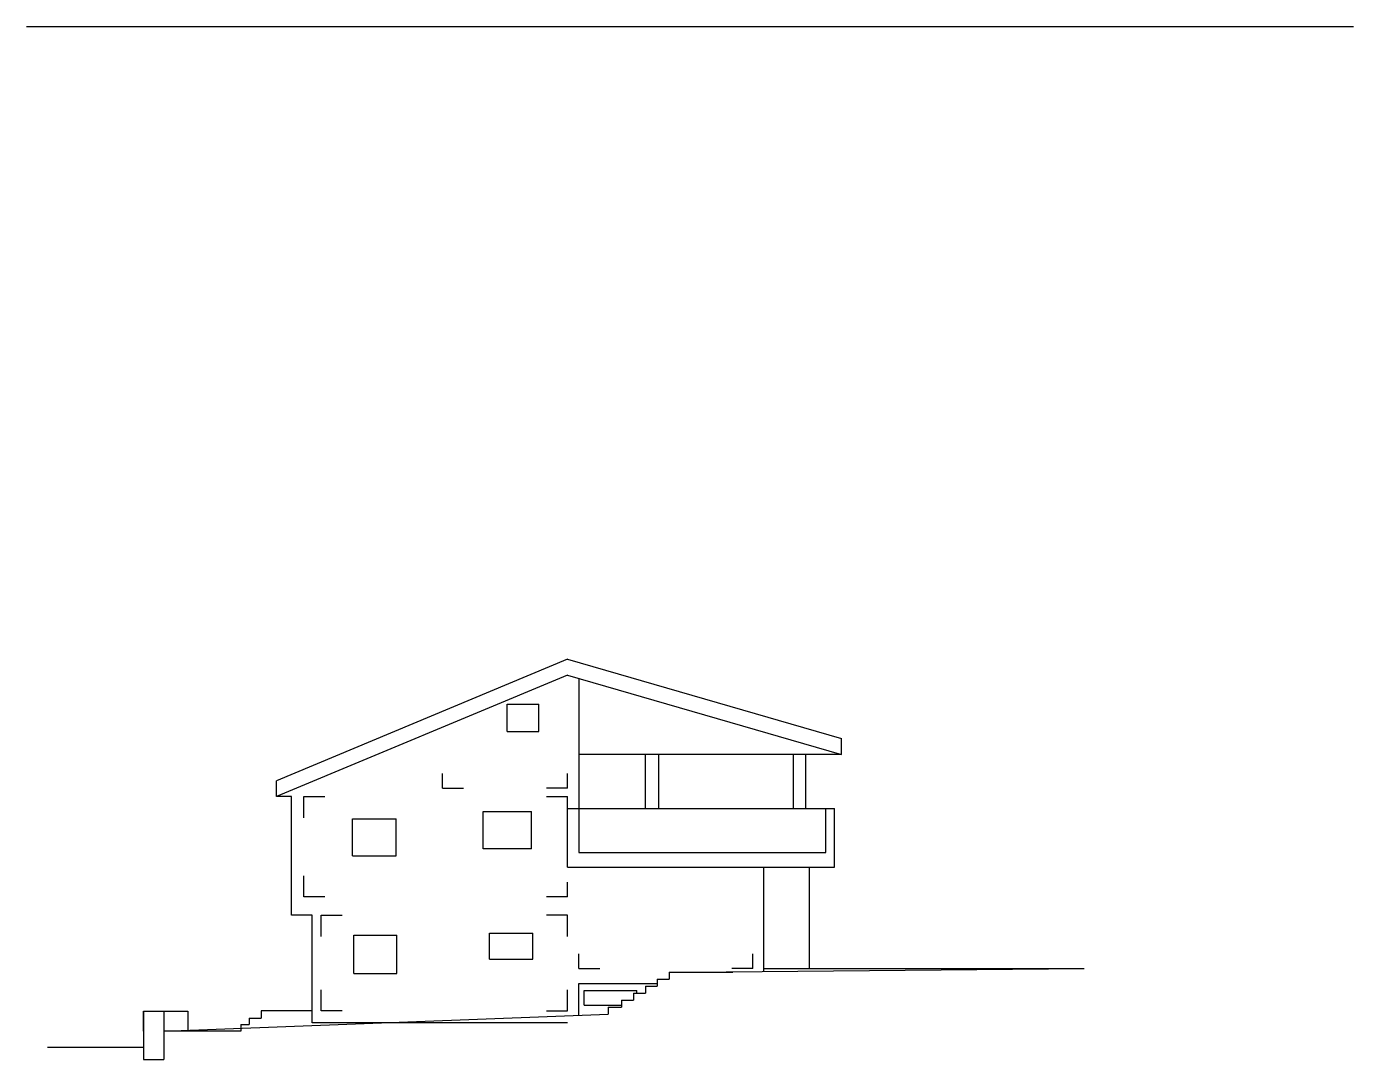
# Model space of a CAD drawing. Header units: inches. Extents: x -1.3 to 32, y 4.7 to 30.6.
import ezdxf

# ---------------------------------------------------------------- set-up
doc = ezdxf.new("R2010")
doc.units = ezdxf.units.IN
doc.header["$MEASUREMENT"] = 0
doc.linetypes.add('DASHED', pattern=[19.05, 12.7, -6.35])
doc.layers.add('lu', color=8, linetype='DASHED')

msp = doc.modelspace()

# ---------------------------------------------------------------- linework, layer by layer
msp.add_line((14.801, 6.895), (16.399, 6.895))
for points in [[(-1.349, 30.647), (31.995, 30.647)], [(14.501, 6.72), (14.501, 6.545)], [(14.501, 6.72), (14.801, 6.72)], [(14.801, 6.895), (14.801, 6.72)], [(15.339, 6.895), (25.224, 6.985)], [(13.901, 6.37), (14.201, 6.37)], [(13.901, 6.37), (13.901, 6.195)], [(14.201, 6.545), (14.501, 6.545)], [(14.201, 6.545), (14.201, 6.37)], [(13.264, 6.02), (13.601, 6.02)], [(13.264, 6.02), (13.264, 5.845)], [(13.601, 6.195), (13.901, 6.195)], [(13.601, 6.195), (13.601, 6.02)], [(1.589, 5.915), (1.589, 4.705)], [(1.589, 5.415), (1.589, 5.915), (2.707, 5.915)], [(2.099, 5.915), (2.099, 4.705)], [(2.099, 5.415), (13.264, 5.845)], [(2.707, 5.915), (2.707, 5.415)], [(4.243, 5.745), (4.243, 5.58)], [(4.243, 5.745), (4.543, 5.745)], [(4.543, 5.925), (4.543, 5.745)], [(5.83, 5.925), (4.543, 5.925)], [(4.032, 5.415), (2.099, 5.415)], [(4.032, 5.58), (4.032, 5.415)], [(4.032, 5.58), (4.243, 5.58)], [(1.589, 5.005), (-0.823, 5.005)], [(1.589, 4.705), (2.099, 4.705)]]:
    msp.add_lwpolyline(points)
at = {"flags": 128}
for points in [[(12.246, 14.755), (4.93, 11.705)], [(12.246, 14.755), (19.131, 12.765)], [(12.246, 14.355), (4.93, 11.305)], [(12.246, 14.355), (19.131, 12.365)], [(12.536, 11.005), (12.536, 14.271)], [(10.726, 12.945), (10.726, 13.625)], [(10.726, 13.625), (11.526, 13.625)], [(11.526, 12.945), (11.526, 13.625)], [(10.726, 12.945), (11.526, 12.945)], [(19.131, 12.365), (19.131, 12.765)], [(19.131, 12.365), (12.526, 12.365)], [(14.206, 11.005), (14.206, 12.365)], [(14.536, 11.005), (14.536, 12.365)], [(17.926, 11.005), (17.926, 12.365)], [(18.236, 11.005), (18.236, 12.365)], [(4.93, 11.305), (4.93, 11.705)], [(5.306, 11.305), (4.93, 11.305)], [(5.306, 8.325), (5.306, 11.305)], [(12.246, 11.005), (18.956, 11.005)], [(12.246, 9.535), (12.246, 11.005)], [(18.956, 9.535), (18.956, 11.005)], [(6.846, 9.815), (6.846, 10.745)], [(6.846, 10.745), (7.936, 10.745)], [(7.936, 9.815), (7.936, 10.745)], [(10.126, 9.995), (10.126, 10.935)], [(10.126, 10.935), (11.336, 10.935)], [(11.336, 9.995), (11.336, 10.935)], [(6.846, 9.815), (7.936, 9.815)], [(11.336, 9.995), (10.126, 9.995)], [(12.246, 9.535), (18.326, 9.535)], [(17.181, 6.911), (17.181, 9.535)], [(18.326, 6.985), (18.326, 9.535)], [(18.326, 9.535), (18.956, 9.535)], [(5.83, 8.325), (5.306, 8.325)], [(5.83, 5.925), (5.83, 8.325)], [(6.876, 6.865), (6.876, 7.825)], [(6.876, 7.825), (7.956, 7.825)], [(7.956, 6.865), (7.956, 7.825)], [(10.286, 7.225), (10.286, 7.875)], [(10.286, 7.875), (11.376, 7.875)], [(11.376, 7.225), (11.376, 7.875)], [(10.286, 7.225), (11.376, 7.225)], [(6.876, 6.865), (7.956, 6.865)], [(17.181, 6.985), (18.326, 6.985), (25.224, 6.985)], [(12.666, 6.065), (12.666, 6.435)], [(12.666, 6.435), (13.986, 6.435)], [(13.986, 6.37), (13.986, 6.435)], [(12.666, 6.065), (13.601, 6.065)], [(12.246, 5.625), (5.83, 5.625), (5.83, 5.925)]]:
    msp.add_lwpolyline(points, dxfattribs=at)
at = {"layer": 'lu', "flags": 128}
for points in [[(9.106, 11.515), (9.106, 11.89)], [(12.246, 11.515), (12.246, 11.89)], [(9.106, 11.515), (9.633, 11.515)], [(12.246, 11.515), (11.719, 11.515)], [(5.616, 11.305), (6.143, 11.305)], [(5.616, 10.776), (5.616, 11.305)], [(11.719, 11.305), (12.246, 11.305)], [(12.246, 11.005), (12.246, 11.305)], [(12.526, 11.005), (12.526, 9.905)], [(18.736, 9.905), (18.736, 11.005)], [(12.526, 9.905), (18.736, 9.905)], [(5.616, 8.785), (5.616, 9.313)], [(12.246, 8.785), (12.246, 9.16)], [(6.143, 8.785), (5.616, 8.785)], [(12.246, 8.785), (11.719, 8.785)], [(6.056, 8.325), (6.583, 8.325)], [(6.056, 7.796), (6.056, 8.325)], [(12.246, 8.325), (11.719, 8.325)], [(12.246, 7.796), (12.246, 8.325)], [(12.526, 6.985), (12.526, 7.36)], [(16.901, 6.985), (16.901, 7.36)], [(12.526, 6.985), (13.053, 6.985)], [(16.901, 6.985), (16.374, 6.985)], [(6.056, 5.925), (6.056, 6.453)], [(12.246, 5.925), (12.246, 6.453)], [(12.526, 5.816), (12.526, 6.615)], [(12.526, 6.615), (14.501, 6.615)], [(6.583, 5.925), (6.056, 5.925)], [(11.719, 5.925), (12.246, 5.925)]]:
    msp.add_lwpolyline(points, dxfattribs=at)

doc.saveas('drawing.dxf')
